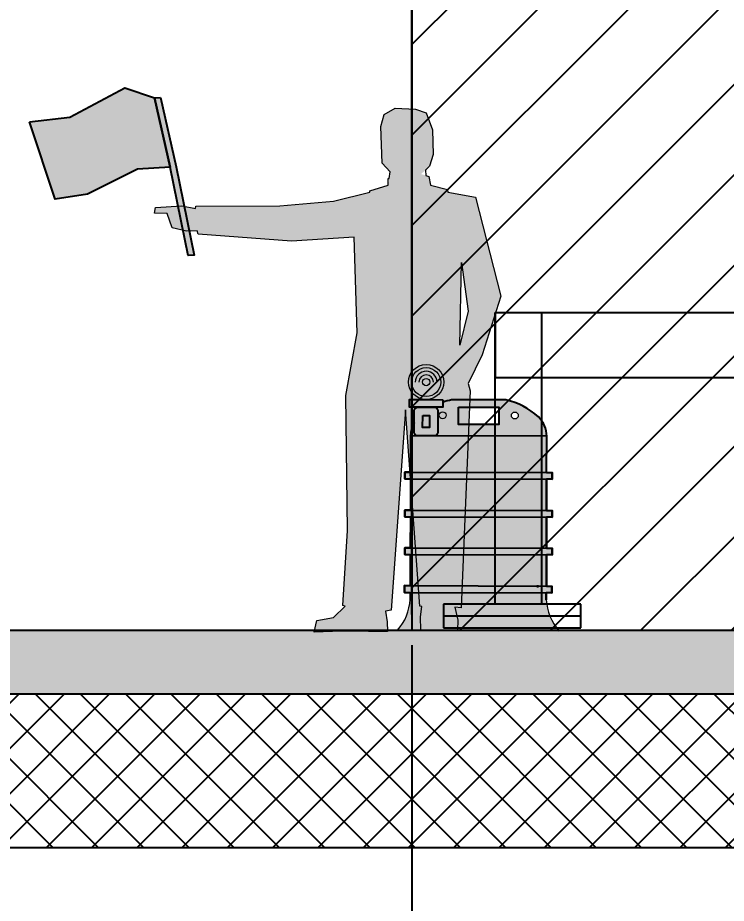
# Model space of a CAD drawing. Header units: metres. Extents: x 668617 to 675126, y 2286318 to 2293677.
# Drawn here: x 672135.368 to 672138.136, y 2287821.73 to 2287825.188 of the extents above; entities that cross this region are included whole.
import ezdxf

# ---------------------------------------------------------------- set-up
doc = ezdxf.new("R2010")
doc.units = ezdxf.units.M
doc.header["$MEASUREMENT"] = 0
doc.linetypes.add('CONTINUA', pattern=[0])
for name, color, linetype in [('DMTG_SECCIONES_VIALES', 250, 'Continuous'), ('ESTACIÓN', 7, 'Continuous'), ('MAQUINA-BOMBA', 7, 'Continuous'), ('PERSONA', 7, 'CONTINUA'), ('PERSONAS HATCH', 254, 'Continuous')]:
    doc.layers.add(name, color=color, linetype=linetype)
doc.layers.add('dp_Fondo del tablero', color=7, linetype='Continuous', lineweight=0, true_color=0xf05123)
doc.layers.add('dp_Pictograma y filete', color=7, linetype='Continuous', lineweight=0, true_color=0x000000)
doc.styles.get("Standard").update_dxf_attribs({"font": 'arial.ttf'})
doc.dimstyles.get("Standard").update_dxf_attribs({"dimtxt": 0.18, "dimasz": 0.18, "dimexe": 0.18, "dimexo": 0.0625, "dimgap": 0.09, "dimtad": 0, "dimtih": 1, "dimtoh": 1, "dimdec": 4, "dimzin": 0, "dimdsep": 46, "dimtxsty": 'Standard', "dimcen": 0.09, "dimadec": 0, "dimazin": 0, "dimtfac": 1, "dimtdec": 4, "dimtofl": 0, "dimtmove": 0, "dimatfit": 3, "dimfxl": 1, "dimtolj": 1, "dimtzin": 0, "dimarcsym": 0})

# ---------------------------------------------------------------- blocks, each defined once
blk = doc.blocks.new('_Origin2')
at = {"color": 0, "linetype": 'ByBlock', "lineweight": -2}
blk.add_line((-0.5, 0), (-1, 0), dxfattribs=at)
for radius in [0.5, 0.25]:
    blk.add_circle((0, 0), radius, dxfattribs=at)
blk = doc.blocks.new('*D419')
at = {"layer": 'Defpoints', "color": 0, "transparency": 16777216}
for p in [(672136.9071, 2287827.2317), (672136.9071, 2287822.8004), (672142.9035, 2287822.6467)]:
    blk.add_point(p, dxfattribs=at)
at = {"layer": 'DMTG_SECCIONES_VIALES', "color": 30, "lineweight": -2, "transparency": 16777216}
for p, q in [((672136.9071, 2287822.8629), (672136.9071, 2287827.4117)), ((672142.9035, 2287822.7092), (672142.9035, 2287827.4117)), ((672137.1071, 2287827.2317), (672139.8024, 2287827.2317)), ((672142.7035, 2287827.2317), (672140.5023, 2287827.2317))]:
    blk.add_line(p, q, dxfattribs=at)
at = {"layer": 'DMTG_SECCIONES_VIALES', "color": 30, "lineweight": -2, "transparency": 16777216, "xscale": 0.2, "yscale": 0.2, "zscale": 0.2, "rotation": 180}
blk.add_blockref('_Origin2', (672136.9071, 2287827.2317), dxfattribs=at)
at = {"layer": 'DMTG_SECCIONES_VIALES', "color": 30, "lineweight": -2, "transparency": 16777216, "xscale": 0.2, "yscale": 0.2, "zscale": 0.2}
blk.add_blockref('_Origin2', (672142.9035, 2287827.2317), dxfattribs=at)
at = {"layer": 'DMTG_SECCIONES_VIALES', "color": 30, "transparency": 16777216, "insert": (672140.1524, 2287827.2317), "char_height": 0.2, "attachment_point": 5}
blk.add_mtext('\\A1;6.50', dxfattribs=at)
blk = doc.blocks.new('_ArchTick')
at = {"color": 0, "linetype": 'ByBlock', "const_width": 0.15}
blk.add_lwpolyline([(-0.5, -0.5), (0.5, 0.5)], dxfattribs=at)
blk = doc.blocks.new('*D449')
at = {"layer": 'Defpoints', "color": 0, "transparency": 16777216}
for p in [(672133.9035, 2287822.7967), (672139.4035, 2287822.6467), (672139.4035, 2287820.8551)]:
    blk.add_point(p, dxfattribs=at)
at = {"layer": 'DMTG_SECCIONES_VIALES', "color": 0, "lineweight": -2, "transparency": 16777216}
for p, q in [((672133.9035, 2287822.7342), (672133.9035, 2287820.6751)), ((672139.4035, 2287822.5842), (672139.4035, 2287820.6751)), ((672133.9035, 2287820.8551), (672136.3301, 2287820.8551)), ((672139.4035, 2287820.8551), (672136.977, 2287820.8551))]:
    blk.add_line(p, q, dxfattribs=at)
at = {"layer": 'DMTG_SECCIONES_VIALES', "color": 0, "lineweight": -2, "transparency": 16777216, "xscale": 0.18, "yscale": 0.18, "zscale": 0.18, "rotation": 180}
blk.add_blockref('_ArchTick', (672133.9035, 2287820.8551), dxfattribs=at)
at = {"layer": 'DMTG_SECCIONES_VIALES', "color": 0, "lineweight": -2, "transparency": 16777216, "xscale": 0.18, "yscale": 0.18, "zscale": 0.18}
blk.add_blockref('_ArchTick', (672139.4035, 2287820.8551), dxfattribs=at)
at = {"layer": 'DMTG_SECCIONES_VIALES', "color": 0, "transparency": 16777216, "insert": (672136.6535, 2287820.8551), "char_height": 0.18, "attachment_point": 5}
blk.add_mtext('\\A1;5.50', dxfattribs=at)
blk = doc.blocks.new('tambo_SCT')
at = {"layer": 'dp_Fondo del tablero', "true_color": 0xf08e0f}
h = blk.add_hatch(color=30, dxfattribs=at)
edge = h.paths.add_edge_path()
edge.add_arc((7.06, 62.65), 4.44, 0, 360)
at = {"layer": 'dp_Fondo del tablero', "true_color": 0xffca00}
h = blk.add_hatch(color=40, dxfattribs=at)
h.paths.add_polyline_path([(11.25, 58.21), (11.25, 56.3), (7.06, 56.3), (2.87, 56.3), (2.87, 58.21), (7.06, 58.21)])
edge = h.paths.add_edge_path()
edge.add_line((4.92, 56.3), (9.19, 56.3))
edge.add_arc((9.19, 55.47), 0.832, 0, 90, ccw=False)
edge.add_line((10.03, 55.47), (10.03, 49.93))
edge.add_arc((9.19, 49.93), 0.832, -90, 0, ccw=False)
edge.add_line((9.19, 49.1), (4.92, 49.1))
edge.add_arc((4.92, 49.93), 0.832, 180, 270, ccw=False)
edge.add_line((4.09, 49.93), (4.09, 55.47))
edge.add_arc((4.92, 55.47), 0.832, 90, 180, ccw=False)
h.paths.add_polyline_path([(6.2, 54.19), (7.92, 54.19), (7.92, 51.2), (6.2, 51.2)], flags=16)
at = {"layer": 'dp_Fondo del tablero'}
h = blk.add_hatch(color=256, dxfattribs=at)
h.paths.add_polyline_path([(37.54, 49.04, 0.208145), (35.42, 53.91, 0.13635), (27.2, 58.18), (13.51, 58.18, 0.03408), (11.25, 57.54), (11.25, 56.3), (9.19, 56.3, -0.414214), (10.03, 55.47), (10.03, 49.93, -0.414214), (9.19, 49.1)])
h.paths.add_polyline_path([(28.6, 54.27, -1), (30.35, 54.27, -1)], flags=16)
h.paths.add_polyline_path([(25.46, 51.99), (15.26, 51.99), (15.26, 56.35), (25.46, 56.35)], flags=16)
h.paths.add_polyline_path([(10.37, 54.27, -1), (12.11, 54.27, -1)], flags=16)
h = blk.add_hatch(color=256, dxfattribs=at)
h.paths.add_polyline_path([(4.92, 49.1, -0.414214), (4.09, 49.93), (4.09, 52.42, 0.133761), (3.17, 49.04)])
h.paths.add_polyline_path([(6.2, 51.2), (7.92, 51.2), (7.92, 54.19), (6.2, 54.19)])
h = blk.add_hatch(color=256, dxfattribs=at)
h.paths.add_polyline_path([(37.54, 39.89), (37.54, 49.04), (3.17, 49.04), (3.17, 39.89)])
h.paths.add_polyline_path([(38.96, 38.19), (38.96, 39.89), (1.76, 39.89), (1.76, 38.19)])
h.paths.add_polyline_path([(1.76, 30.34), (1.76, 28.65), (38.96, 28.65), (38.96, 30.34)])
h.paths.add_polyline_path([(37.54, 20.79), (37.54, 28.65), (3.17, 28.65), (3.17, 20.79)])
h.paths.add_polyline_path([(38.96, 19.1), (38.96, 20.79), (1.76, 20.79), (1.76, 19.1)])
h.paths.add_polyline_path([(1.76, 11.24), (1.76, 9.55), (38.96, 9.55), (38.96, 11.24)])
blk.add_hatch(color=256, dxfattribs=at).paths.add_polyline_path([(3.17, 9.55), (3.17, 9.35, -0.196465), (0, 0), (40.71, 0, -0.16513), (37.54, 7.77), (37.54, 9.55)])
at = {"layer": 'dp_Pictograma y filete', "true_color": 0xffffff}
h = blk.add_hatch(color=7, dxfattribs=at)
h.paths.add_polyline_path([(3.17, 38.19), (3.17, 30.34), (37.54, 30.34), (37.54, 38.19)])
h.paths.add_polyline_path([(3.17, 19.1), (3.17, 11.24), (37.54, 11.24), (37.54, 19.1)])
at = {"layer": 'dp_Pictograma y filete', "lineweight": -3}
for p, q in [((37.54, 49.04), (3.17, 49.04)), ((3.17, 49.04), (3.17, 39.89)), ((37.54, 39.89), (37.54, 49.04)), ((1.76, 38.19), (1.76, 39.89)), ((1.76, 39.89), (38.96, 39.89)), ((1.76, 38.19), (38.96, 38.19)), ((38.96, 38.19), (38.96, 39.89)), ((38.96, 38.19), (38.96, 39.89)), ((1.76, 28.65), (1.76, 30.34)), ((1.76, 30.34), (38.96, 30.34)), ((38.96, 28.65), (38.96, 30.34)), ((38.96, 28.65), (38.96, 30.34)), ((1.76, 28.65), (38.96, 28.65)), ((1.76, 19.1), (1.76, 20.79)), ((1.76, 20.79), (38.96, 20.79)), ((38.96, 19.1), (38.96, 20.79)), ((38.96, 19.1), (38.96, 20.79)), ((1.76, 19.1), (38.96, 19.1)), ((1.76, 9.55), (1.76, 11.24)), ((1.76, 11.24), (38.96, 11.24)), ((35.42, 10.9), (35.42, 11.49)), ((38.96, 9.39), (38.96, 11.24)), ((38.96, 9.55), (38.96, 11.24)), ((1.76, 9.55), (38.96, 9.55)), ((0, 0), (40.71, 0))]:
    blk.add_line(p, q, dxfattribs=at)
for points in [[(11.25, 58.21), (11.25, 56.3), (7.06, 56.3), (2.87, 56.3), (2.87, 58.21), (7.06, 58.21)], [(15.26, 56.35), (25.46, 56.35), (25.46, 51.99), (15.26, 51.99)], [(6.2, 54.19), (7.92, 54.19), (7.92, 51.2), (6.2, 51.2)]]:
    blk.add_lwpolyline(points, close=True, dxfattribs=at)
for points in [[(37.54, 49.04, 0.208145), (35.42, 53.91, 0.13635), (27.2, 58.18), (13.51, 58.18, 0.03408), (11.25, 57.54, 0.03408)], [(4.09, 52.42, 0.133761), (3.17, 49.04)]]:
    blk.add_lwpolyline(points, format="xyb", dxfattribs=at)
blk.add_lwpolyline([(4.92, 56.3), (9.19, 56.3, -0.414214), (10.03, 55.47), (10.03, 49.93, -0.414214), (9.19, 49.1), (4.92, 49.1, -0.414214), (4.09, 49.93), (4.09, 55.47, -0.414214)], format="xyb", close=True, dxfattribs=at)
for points in [[(3.17, 39.89), (1.76, 39.89), (1.76, 38.19), (3.17, 38.19)], [(3.17, 38.19), (3.17, 30.34)], [(37.54, 39.89), (38.96, 39.89), (38.96, 38.19), (37.54, 38.19)], [(37.54, 30.34), (37.54, 38.19)], [(37.54, 38.19), (37.54, 30.34)], [(3.17, 30.34), (1.76, 30.34), (1.76, 28.65), (3.17, 28.65)], [(37.54, 30.34), (38.96, 30.34), (38.96, 28.65), (37.54, 28.65)], [(3.17, 28.65), (3.17, 20.79)], [(37.54, 20.79), (37.54, 28.65)], [(37.54, 28.65), (37.54, 20.79)], [(3.17, 20.79), (1.76, 20.79), (1.76, 19.1), (3.17, 19.1)], [(37.54, 20.79), (38.96, 20.79), (38.96, 19.1), (37.54, 19.1)], [(3.17, 19.1), (3.17, 11.24)], [(37.54, 11.24), (37.54, 19.1)], [(37.54, 19.1), (37.54, 11.24)], [(3.17, 11.24), (1.76, 11.24), (1.76, 9.55), (3.17, 9.55)], [(37.54, 11.24), (38.96, 11.24), (38.96, 9.55), (37.54, 9.55)], [(3.17, 9.55), (3.17, 7.77)], [(37.54, 7.77), (37.54, 9.55)], [(37.54, 9.55), (37.54, 7.77)]]:
    blk.add_lwpolyline(points, dxfattribs=at)
at = {"layer": 'dp_Pictograma y filete'}
for centre, radius in [((7.06, 62.65), 4.44), ((7.06, 62.65), 3.67), ((7.06, 62.65), 0.917), ((11.24, 54.27), 0.873), ((29.47, 54.27), 0.873)]:
    blk.add_circle(centre, radius, dxfattribs=at)
for centre, radius, start, end in [((7.06, 62.65), 2.75, 0, 180), ((7.06, 62.65), 1.83, 0, 180), ((-9.85, 8.56), 13.05, 319.0167, 356.5232), ((50.56, 8.56), 13.05, 183.4768, 220.9833)]:
    blk.add_arc(centre, radius, start, end, dxfattribs=at)
blk = doc.blocks.new('PeopleS18')
at = {"layer": 'PERSONAS HATCH', "linetype": 'Continuous'}
h = blk.add_hatch(color=256, dxfattribs=at)
h.paths.add_polyline_path([(162.9, 1038.3), (121, 820.3), (119.8, 352.1), (100.6, 91), (109, 88.6), (67.1, 50.3), (9.6, 40.7), (0, 0), (94.6, 2.4), (188, 0), (253.9, -1.2), (253.9, 32.3), (247.9, 69.5), (268.2, 73), (328.1, 767.6), (367.6, 85), (374.8, 83.8), (370, 47.9), (370, 2.4), (498.2, 0), (499.4, 34.7), (489.8, 80.2), (511.3, 77.8), (530.5, 415.5), (553.3, 831.1), (546.1, 856.2), (596.4, 955.6), (664.6, 1158), (580.8, 1502.9), (485, 1522.1), (483.8, 1531.7), (425.1, 1547.2), (420.3, 1577.2), (393.4, 1586.2), (422.7, 1613.1), (435.9, 1653.8), (434.7, 1738.8), (413.2, 1798.7), (377.2, 1811.9), (306.6, 1816.7), (268.2, 1795.1), (255.1, 1753.2), (258.7, 1626.3), (286.2, 1595.1), (279.1, 1550), (214.4, 1530.5), (214.4, 1525.7), (87.4, 1496.9), (-99.4, 1482.6), (-391.6, 1486.1), (-392.8, 1477.8), (-439.5, 1487.3), (-531.7, 1482.6), (-535.3, 1463.4), (-491, 1461), (-474.2, 1411.9), (-425.1, 1398.7), (-388, 1399.9), (-384.4, 1387.9), (-59.9, 1359.2), (158.1, 1370)])
h.paths.add_polyline_path([(529.3, 1276.6), (549.7, 1107.7), (519.7, 990.4)], flags=16)
at = {"color": 7, "lineweight": 0}
for points in [[(434.7, 1738.8), (435.9, 1653.8), (422.7, 1613.1), (408.4, 1599.9), (409.6, 1580.8), (420.3, 1577.2), (425.1, 1547.2), (483.8, 1531.7), (485, 1522.1), (580.8, 1502.9), (664.6, 1158), (596.4, 955.6), (546.1, 856.2), (553.3, 831.1), (530.5, 415.5), (511.3, 77.8), (489.8, 80.2), (499.4, 34.7), (498.2, 0), (370, 2.4), (370, 47.9), (374.8, 83.8), (367.6, 85), (328.1, 767.6), (268.2, 73), (247.9, 69.5), (253.9, 32.3), (253.9, -1.2), (188, 0), (94.6, 2.4), (0, 0), (9.6, 40.7), (67.1, 50.3), (109, 88.6), (100.6, 91), (119.8, 352.1), (121, 820.3), (162.9, 1038.3), (158.1, 1370), (-59.9, 1359.2), (-384.4, 1387.9), (-388, 1399.9), (-425.1, 1398.7), (-474.2, 1411.9), (-491, 1461), (-535.3, 1463.4), (-531.7, 1482.6), (-439.5, 1487.3), (-392.8, 1477.8), (-391.6, 1486.1), (-99.4, 1482.6), (87.4, 1496.9), (214.4, 1525.7), (214.4, 1530.5), (277.8, 1549.6), (279, 1572.4), (282.6, 1572.4), (286.2, 1595.1), (258.7, 1626.3), (255.1, 1753.2), (268.2, 1795.1), (306.6, 1816.7), (377.2, 1811.9), (413.2, 1798.7), (434.7, 1738.8)], [(529.3, 1276.6), (549.7, 1107.7), (519.7, 990.4), (529.3, 1276.6)], [(529.3, 1276.6), (549.7, 1107.7), (519.7, 990.4), (529.3, 1276.6), (529.3, 1276.6)]]:
    blk.add_lwpolyline(points, dxfattribs=at)
at = {"layer": 'PERSONA', "color": 7, "lineweight": 0}
blk.add_lwpolyline([(434.7, 1738.8), (435.9, 1653.8), (422.7, 1613.1), (408.4, 1599.9), (409.6, 1580.8), (420.3, 1577.2), (425.1, 1547.2), (483.8, 1531.7), (485, 1522.1), (580.8, 1502.9), (664.6, 1158), (596.4, 955.6), (546.1, 856.2), (553.3, 831.1), (530.5, 415.5), (511.3, 77.8), (489.8, 80.2), (499.4, 34.7), (498.2, 0), (370, 2.4), (370, 47.9), (374.8, 83.8), (367.6, 85), (328.1, 767.6), (268.2, 73), (247.9, 69.5), (253.9, 32.3), (253.9, -1.2), (188, 0), (94.6, 2.4), (0, 0), (9.6, 40.7), (67.1, 50.3), (109, 88.6), (100.6, 91), (119.8, 352.1), (121, 820.3), (162.9, 1038.3), (158.1, 1370), (-59.9, 1359.2), (-384.4, 1387.9), (-388, 1399.9), (-425.1, 1398.7), (-474.2, 1411.9), (-491, 1461), (-535.3, 1463.4), (-531.7, 1482.6), (-439.5, 1487.3), (-392.8, 1477.8), (-391.6, 1486.1), (-99.4, 1482.6), (87.4, 1496.9), (214.4, 1525.7), (214.4, 1530.5), (277.8, 1549.6), (279, 1572.4), (282.6, 1572.4), (286.2, 1595.1), (258.7, 1626.3), (255.1, 1753.2), (268.2, 1795.1), (306.6, 1816.7), (377.2, 1811.9), (413.2, 1798.7), (434.7, 1738.8), (434.7, 1738.8)], dxfattribs=at)
blk = doc.blocks.new('A$C14822504')
at = {"layer": 'PERSONA', "xscale": 0.0009999999892897904, "yscale": 0.0009999999892897904, "zscale": 0.0009999999892897904}
blk.add_blockref('PeopleS18', (0.5353, 0.0012), dxfattribs=at)
blk = doc.blocks.new('Banderero 1')
at = {"layer": 'ESTACIÓN', "true_color": 0xf26722}
h = blk.add_hatch(color=30, dxfattribs=at)
h.dxf.hatch_style = 1
h.paths.add_polyline_path([(-29.19, 54.032), (-26.612, 45.876), (-23.18, 46.355), (-17.916, 48.911), (-14.46, 49.064), (-16.024, 56.384), (-19.127, 57.478), (-24.933, 54.466)])
at = {"layer": 'ESTACIÓN'}
h = blk.add_hatch(color=252, dxfattribs=at)
h.dxf.hatch_style = 1
h.paths.add_polyline_path([(-13.683, 44.961), (-13.292, 44.982), (-13.038, 44.93), (-13.825, 49.086), (-15.389, 56.406), (-16.024, 56.384), (-14.46, 49.064)])
h.paths.add_polyline_path([(-12.702, 39.776), (-12.067, 39.798), (-12.543, 42.312), (-12.857, 42.302), (-13.197, 42.393)])
blk.add_lwpolyline([(-29.19, 54.032), (-24.933, 54.466), (-19.127, 57.478), (-16.024, 56.384), (-14.46, 49.064), (-17.916, 48.911), (-23.18, 46.355), (-26.612, 45.876), (-29.19, 54.032)], dxfattribs=at)
blk.add_lwpolyline([(-15.389, 56.406), (-13.825, 49.086), (-12.067, 39.798), (-12.702, 39.776), (-14.46, 49.064), (-16.024, 56.384)], close=True, dxfattribs=at)
at = {"xscale": 30.24292728832366, "yscale": 30.24292728832366, "zscale": 30.24292728832366}
blk.add_blockref('A$C14822504', (-16.189, -0.036), dxfattribs=at)
blk = doc.blocks.new('*D425')
at = {"layer": 'Defpoints', "color": 0, "transparency": 16777216}
for p in [(672133.9035, 2287822.7967), (672136.9071, 2287822.8004), (672133.9035, 2287821.3501)]:
    blk.add_point(p, dxfattribs=at)
at = {"layer": 'DMTG_SECCIONES_VIALES', "color": 0, "lineweight": -2, "transparency": 16777216}
for p, q in [((672133.9035, 2287822.7342), (672133.9035, 2287821.1701)), ((672136.9071, 2287822.7379), (672136.9071, 2287821.1701)), ((672133.9035, 2287821.3501), (672135.0819, 2287821.3501)), ((672136.9071, 2287821.3501), (672135.7288, 2287821.3501))]:
    blk.add_line(p, q, dxfattribs=at)
at = {"layer": 'DMTG_SECCIONES_VIALES', "color": 0, "lineweight": -2, "transparency": 16777216, "xscale": 0.18, "yscale": 0.18, "zscale": 0.18, "rotation": 180}
blk.add_blockref('_ArchTick', (672133.9035, 2287821.3501), dxfattribs=at)
at = {"layer": 'DMTG_SECCIONES_VIALES', "color": 0, "lineweight": -2, "transparency": 16777216, "xscale": 0.18, "yscale": 0.18, "zscale": 0.18}
blk.add_blockref('_ArchTick', (672136.9071, 2287821.3501), dxfattribs=at)
at = {"layer": 'DMTG_SECCIONES_VIALES', "color": 0, "transparency": 16777216, "insert": (672135.4053, 2287821.3501), "char_height": 0.18, "attachment_point": 5}
blk.add_mtext('\\A1;3.00', dxfattribs=at)
blk = doc.blocks.new('*D428')
at = {"layer": 'Defpoints', "color": 0, "transparency": 16777216}
for p in [(672136.9071, 2287822.7959), (672139.4035, 2287822.7967), (672136.9071, 2287821.3501)]:
    blk.add_point(p, dxfattribs=at)
at = {"layer": 'DMTG_SECCIONES_VIALES', "color": 0, "lineweight": -2, "transparency": 16777216}
for p, q in [((672136.9071, 2287822.7334), (672136.9071, 2287821.1701)), ((672139.4035, 2287822.7342), (672139.4035, 2287821.1701)), ((672136.9071, 2287821.3501), (672137.8303, 2287821.3501)), ((672139.4035, 2287821.3501), (672138.4804, 2287821.3501))]:
    blk.add_line(p, q, dxfattribs=at)
at = {"layer": 'DMTG_SECCIONES_VIALES', "color": 0, "lineweight": -2, "transparency": 16777216, "xscale": 0.18, "yscale": 0.18, "zscale": 0.18, "rotation": 180}
blk.add_blockref('_ArchTick', (672136.9071, 2287821.3501), dxfattribs=at)
at = {"layer": 'DMTG_SECCIONES_VIALES', "color": 0, "lineweight": -2, "transparency": 16777216, "xscale": 0.18, "yscale": 0.18, "zscale": 0.18}
blk.add_blockref('_ArchTick', (672139.4035, 2287821.3501), dxfattribs=at)
at = {"layer": 'DMTG_SECCIONES_VIALES', "color": 0, "transparency": 16777216, "insert": (672138.1553, 2287821.3501), "char_height": 0.18, "attachment_point": 5}
blk.add_mtext('\\A1;2.50', dxfattribs=at)
blk = doc.blocks.new('*D429')
at = {"layer": 'Defpoints', "color": 0, "transparency": 16777216}
for p in [(672133.9035, 2287822.7967), (672161.3035, 2287822.7967), (672161.3035, 2287819.8747)]:
    blk.add_point(p, dxfattribs=at)
at = {"layer": 'DMTG_SECCIONES_VIALES', "color": 0, "lineweight": -2, "transparency": 16777216}
for p, q in [((672133.9035, 2287822.7342), (672133.9035, 2287819.6947)), ((672161.3035, 2287822.7342), (672161.3035, 2287819.6947)), ((672133.9035, 2287819.8747), (672147.2086, 2287819.8747)), ((672161.3035, 2287819.8747), (672147.9985, 2287819.8747))]:
    blk.add_line(p, q, dxfattribs=at)
at = {"layer": 'DMTG_SECCIONES_VIALES', "color": 0, "lineweight": -2, "transparency": 16777216, "xscale": 0.18, "yscale": 0.18, "zscale": 0.18, "rotation": 180}
blk.add_blockref('_ArchTick', (672133.9035, 2287819.8747), dxfattribs=at)
at = {"layer": 'DMTG_SECCIONES_VIALES', "color": 0, "lineweight": -2, "transparency": 16777216, "xscale": 0.18, "yscale": 0.18, "zscale": 0.18}
blk.add_blockref('_ArchTick', (672161.3035, 2287819.8747), dxfattribs=at)
at = {"layer": 'DMTG_SECCIONES_VIALES', "color": 0, "transparency": 16777216, "insert": (672147.6035, 2287819.8747), "char_height": 0.18, "attachment_point": 5}
blk.add_mtext('\\A1;27.40', dxfattribs=at)
blk = doc.blocks.new('*D459')
at = {"layer": 'Defpoints', "color": 0, "transparency": 16777216}
for p in [(672133.9048, 2287827.2325), (672133.9035, 2287822.7967), (672136.9071, 2287822.7959)]:
    blk.add_point(p, dxfattribs=at)
at = {"layer": 'DMTG_SECCIONES_VIALES', "color": 30, "lineweight": -2, "transparency": 16777216}
for p, q in [((672133.9036, 2287822.8592), (672133.9048, 2287827.4125)), ((672136.9072, 2287822.8584), (672136.9084, 2287827.4117)), ((672134.1048, 2287827.2325), (672135.0572, 2287827.2322)), ((672136.7084, 2287827.2318), (672135.7559, 2287827.232))]:
    blk.add_line(p, q, dxfattribs=at)
at = {"layer": 'DMTG_SECCIONES_VIALES', "color": 30, "lineweight": -2, "transparency": 16777216, "xscale": 0.2, "yscale": 0.2, "zscale": 0.2}
for p, rotation in [((672133.9048, 2287827.2325), 179.9842999250262), ((672136.9084, 2287827.2317), 359.9842999250262)]:
    blk.add_blockref('_Origin2', p, dxfattribs=dict(at, rotation=rotation))
at = {"layer": 'DMTG_SECCIONES_VIALES', "color": 30, "transparency": 16777216, "insert": (672135.4066, 2287827.2321), "char_height": 0.2, "attachment_point": 5}
blk.add_mtext('\\A1;3.00', dxfattribs=at)
blk = doc.blocks.new('bomba-concreto-blargo')
at = {"layer": 'MAQUINA-BOMBA'}
for p, q in [((-5.6327, -1.1383), (-5.7979, -1.1383)), ((-5.7979, -1.1383), (-5.7979, -1.2298)), ((-5.3766, -1.1383), (-5.6327, -1.1383)), ((-5.2612, -1.1383), (-5.3766, -1.1383)), ((-5.2612, -1.2298), (-5.2612, -1.1383)), ((-5.7979, -1.1841), (-5.2612, -1.1841)), ((-5.7979, -1.2298), (-5.2612, -1.2298))]:
    blk.add_line(p, q, dxfattribs=at)
blk.add_lwpolyline([(-3.8714, 0), (-5.5958, 0), (-5.5958, -0.2529), (-3.8714, -0.2529)], close=True, dxfattribs=at)
for points in [[(-5.5958, -1.1383), (-5.5958, 0)], [(-5.4134, -1.1383), (-5.4134, 0)]]:
    blk.add_lwpolyline(points, dxfattribs=at)

msp = doc.modelspace()

# ---------------------------------------------------------------- hatches: boundary and pattern name
at = {"layer": 'DMTG_SECCIONES_VIALES', "ltscale": 2}
h = msp.add_hatch(dxfattribs=at)
h.set_pattern_fill('ANSI31', color=30, scale=2)
h.set_pattern_definition([(45, (0, -98.19477), (-0.176776695297, 0.176776695297), [])])
edge = h.paths.add_edge_path()
edge.add_line((672142.90355, 2287822.64591), (672142.90355, 2287826.88596))
edge.add_line((672142.90355, 2287826.88596), (672136.90714, 2287826.88596))
edge.add_line((672136.90714, 2287826.88596), (672136.90714, 2287822.79673))
edge.add_line((672136.90714, 2287822.79673), (672139.40355, 2287822.79673))
edge.add_line((672139.40355, 2287822.79673), (672139.40355, 2287822.64673))
edge.add_line((672139.40355, 2287822.64673), (672143.21844, 2287822.64673))
at = {"layer": 'DMTG_SECCIONES_VIALES', "true_color": 0x000000}
h = msp.add_hatch(dxfattribs=at)
h.set_pattern_fill('AR-SAND', color=18, scale=0.05)
h.set_pattern_definition([(37.5, (672152.92539, 2287752.40659), (-0.00314967, 0.09634119), [0, -0.076, 0, -0.085, 0, -0.08125]), (7.5, (672152.92539, 2287752.40659), (0.08848884, 0.1411073), [0, -0.041, 0, -0.0685, 0, -0.02625]), (327.5, (672152.86389, 2287752.40659), (0.15570709, 0.00028295), [0, -0.025, 0, -0.09, 0, -0.1175]), (317.5, (672152.86389, 2287752.40659), (0.15030633, 0.04388378), [0, -0.0125, 0, -0.059, 0, -0.0675])])
h.paths.add_polyline_path([(672139.40355, 2287822.64673), (672139.40355, 2287822.79673), (672133.90355, 2287822.79673), (672133.90355, 2287822.54673), (672139.15355, 2287822.54673), (672139.15355, 2287822.39673), (672139.40355, 2287822.39673)])
at = {"layer": 'DMTG_SECCIONES_VIALES', "true_color": 0x939598}
h = msp.add_hatch(dxfattribs=at)
h.set_pattern_fill('ANSI37', color=252)
h.set_pattern_definition([(45, (671855.92045, 2287769.89963), (-0.08838835, 0.08838835), []), (135, (671855.92045, 2287769.89963), (-0.08838835, -0.08838835), [])])
h.paths.add_polyline_path([(672138.55355, 2287821.94673), (672138.55355, 2287821.79673), (672146.65355, 2287821.79673), (672148.05355, 2287821.79673), (672151.80355, 2287821.79673), (672157.35355, 2287821.79673), (672157.35355, 2287821.94673), (672161.30355, 2287821.94673), (672166.30355, 2287821.94673), (672166.30355, 2287822.54673), (672161.30355, 2287822.54673), (672156.75355, 2287822.54673), (672156.75355, 2287822.39673), (672151.80355, 2287822.39673), (672148.05355, 2287822.39673), (672146.65355, 2287822.39673), (672139.15355, 2287822.39673), (672139.15355, 2287822.54673), (672133.90355, 2287822.54673), (672128.90355, 2287822.54673), (672128.90355, 2287821.94673), (672133.90355, 2287821.94673)])
h.paths.add_polyline_path([(672138.115, 2287821.33646), (672138.69441, 2287821.33646), (672138.69441, 2287821.70739), (672138.115, 2287821.70739)], flags=9)
h.paths.add_polyline_path([(672144.36458, 2287821.33618), (672144.94399, 2287821.33618), (672144.94399, 2287821.70711), (672144.36458, 2287821.70711)], flags=9)
h.paths.add_polyline_path([(672140.70664, 2287821.33652), (672141.28606, 2287821.33652), (672141.28606, 2287821.70745), (672140.70664, 2287821.70745)], flags=9)

# ---------------------------------------------------------------- linework, layer by layer
at = {"layer": 'DMTG_SECCIONES_VIALES', "color": 30}
msp.add_lwpolyline([(672142.90355, 2287822.64591), (672142.90355, 2287826.88596), (672136.90714, 2287826.88596), (672136.90714, 2287822.79673), (672139.40355, 2287822.79673), (672139.40355, 2287822.64673), (672143.21844, 2287822.64673)], dxfattribs=at)
at = {"layer": 'DMTG_SECCIONES_VIALES'}
for points in [[(672166.30355, 2287822.79673), (672166.30355, 2287822.54673), (672161.30355, 2287822.54673), (672156.75355, 2287822.54673), (672156.75355, 2287822.39673), (672151.80355, 2287822.39673), (672148.05355, 2287822.39673), (672146.65355, 2287822.39673), (672139.15355, 2287822.39673), (672139.15355, 2287822.54673), (672133.90355, 2287822.54673), (672128.90355, 2287822.54673), (672128.90355, 2287822.79673)], [(672133.90355, 2287822.79673), (672139.40355, 2287822.79673), (672139.40355, 2287822.64673), (672146.40355, 2287822.64673), (672146.40355, 2287822.79673), (672148.30355, 2287822.79673), (672148.30355, 2287822.64673), (672151.80355, 2287822.64673), (672156.50355, 2287822.64673), (672156.50355, 2287822.79673), (672161.30355, 2287822.79673)], [(672166.30355, 2287822.54673), (672166.30355, 2287821.94673), (672161.30355, 2287821.94673), (672157.35355, 2287821.94673), (672157.35355, 2287821.79673), (672151.80355, 2287821.79673), (672148.05355, 2287821.79673), (672146.65355, 2287821.79673), (672138.55355, 2287821.79673), (672138.55355, 2287821.94673), (672133.90355, 2287821.94673), (672128.90355, 2287821.94673), (672128.90355, 2287822.54673)]]:
    msp.add_lwpolyline(points, dxfattribs=at)

# ---------------------------------------------------------------- block references
msp.add_blockref('bomba-concreto-blargo', (672142.82897, 2287824.03625, -1630.155))
for name, p, xscale, yscale, zscale, rotation in [('Banderero 1', (672136.52634, 2287822.78873), 0.03717031077166142, 0.03717031077166142, 0.03717031077166142, 0.7971614638068548), ('tambo_SCT', (672136.85156, 2287822.79673), 0.01546907355775273, 0.01546907355775273, 0.01546907355775273, 359.8502454587195)]:
    msp.add_blockref(name, p, dxfattribs=dict(at, xscale=xscale, yscale=yscale, zscale=zscale, rotation=rotation))

# ---------------------------------------------------------------- dimensions: what is measured, and where the dimension line sits
dim = msp.add_aligned_dim(p1=(672136.90714, 2287822.79591), p2=(672133.90355, 2287822.79673), distance=-4.43579, dimstyle='Standard', override={"dimtxt": 0.2, "dimasz": 0.2, "dimdec": 2, "dimblk1": 'Origin2', "dimblk2": 'Origin2', "dimsah": 1, "dimclrd": 30, "dimclre": 30, "dimclrt": 30}, dxfattribs=at)
dim.commit()
dim.dimension.update_dxf_attribs({"geometry": '*D459', "text_midpoint": (672135.40656, 2287827.23211)})
dim = msp.add_linear_dim(base=(672136.90714, 2287827.23171), p1=(672142.90355, 2287822.64673), p2=(672136.90714, 2287822.80036), text='6.50', dimstyle='Standard', override={"dimtxt": 0.2, "dimasz": 0.2, "dimdec": 2, "dimblk1": 'Origin2', "dimblk2": 'Origin2', "dimsah": 1, "dimclrd": 30, "dimclre": 30, "dimclrt": 30}, dxfattribs=at)
dim.commit()
dim.dimension.update_dxf_attribs({"geometry": '*D419', "text_midpoint": (672140.15237, 2287827.23171), "dimtype": 160})
for base, p1, p2, picture, middle in [((672133.90355, 2287821.35009), (672136.90714, 2287822.80036), (672133.90355, 2287822.79673), '*D425', (672135.40535, 2287821.35009)), ((672139.40355, 2287820.85512), (672133.90355, 2287822.79673), (672139.40355, 2287822.64673), '*D449', (672136.65355, 2287820.85512)), ((672161.30355, 2287819.87469), (672133.90355, 2287822.79673), (672161.30355, 2287822.79673), '*D429', (672147.60355, 2287819.87469)), ((672136.90714, 2287821.35009), (672139.40355, 2287822.79673), (672136.90714, 2287822.79591), '*D428', (672138.15535, 2287821.35009))]:
    dim = msp.add_linear_dim(base=base, p1=p1, p2=p2, dimstyle='Standard', override={"dimdec": 2, "dimblk1": 'ArchTick', "dimblk2": 'ArchTick', "dimsah": 1}, dxfattribs=at)
    dim.commit()
    dim.dimension.update_dxf_attribs({"geometry": picture, "text_midpoint": middle})

doc.saveas('drawing.dxf')
